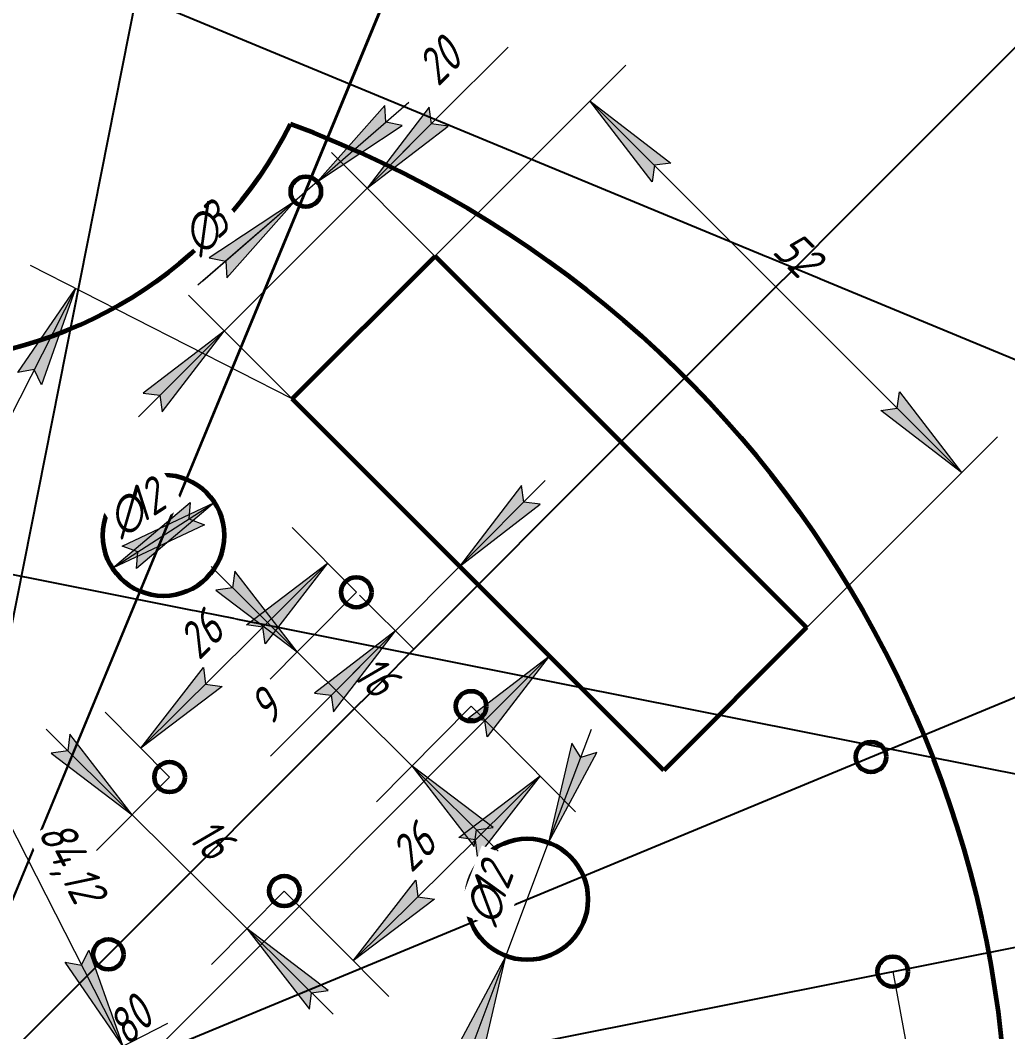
# Model space of a CAD drawing. Header units: millimetres. Extents: x -123 to 412, y -668 to 116.
# Drawn here: x 14.3 to 112, y 15.5 to 115.6 of the extents above; entities that cross this region are included whole.
import ezdxf

# ---------------------------------------------------------------- set-up
doc = ezdxf.new("R2010")
doc.units = ezdxf.units.MM
doc.linetypes.add('K5LT_BASIC', pattern=[0])
doc.linetypes.add('K5LT_THIN', pattern=[0])
doc.styles.add('KDIMTEXTSTYLE', font='GOST_AU.SHX', dxfattribs={"width": 0.96, "oblique": 15, "height": 5})
doc.styles.add('KTEXTSTYLE', font='GOST_AU.SHX', dxfattribs={"width": 0.96, "height": 5})
doc.dimstyles.new('KDIMSTYLE (1.00)', dxfattribs={"dimtxt": 5, "dimasz": 1, "dimexe": 2, "dimexo": 0, "dimgap": 1, "dimtad": 1, "dimtxsty": 'KDIMTEXTSTYLE', "dimsah": 1, "dimcen": 0, "dimdle": 1, "dimadec": 0, "dimazin": 0, "dimtfac": 0.667, "dimtmove": 0, "dimatfit": 3, "dimfxl": 1, "dimtvp": 1, "dimtolj": 1, "dimtzin": 0, "dimarcsym": 0})

# ---------------------------------------------------------------- blocks, each defined once
blk = doc.blocks.new('D1')
for points in [[(48.57, 98.96), (56.58, 105.1), (54.94, 105.33), (54.71, 106.97)], [(28.29, 76.82), (34.43, 84.82), (26.43, 78.68), (28.07, 78.46)]]:
    blk.add_hatch(color=7).paths.add_polyline_path(points)
at = {"color": 7, "linetype": 'K5LT_THIN', "lineweight": 18, "true_color": 0xffffff}
for p, q in [((48.57, 98.96), (57.06, 107.45)), ((54.71, 106.97), (48.57, 98.96)), ((54.94, 105.33), (54.71, 106.97)), ((48.57, 98.96), (55.65, 106.03)), ((48.57, 98.96), (56.58, 105.1)), ((56.58, 105.1), (54.94, 105.33)), ((55.29, 92.24), (45.04, 102.5)), ((48.57, 98.96), (34.43, 84.82)), ((41.15, 78.1), (30.9, 88.36)), ((34.43, 84.82), (25.95, 76.34)), ((34.43, 84.82), (26.43, 78.68)), ((28.29, 76.82), (34.43, 84.82)), ((26.43, 78.68), (28.07, 78.46)), ((28.07, 78.46), (28.29, 76.82))]:
    blk.add_line(p, q, dxfattribs=at)
blk.add_wipeout([(56.35, 108.16), (52.82, 111.69), (56.7, 115.57), (60.23, 112.04)])
blk.add_line((55.65, 106.03), (62.52, 112.91), dxfattribs=at)
at = {"color": 7, "insert": (53.12, 111.39), "char_height": 3.5, "attachment_point": 1, "rotation": 45.0009, "style": 'KTEXTSTYLE'}
blk.add_mtext('\\H3.5;\\W0.965;\\Q15;\\Q15;20', dxfattribs=at)
blk = doc.blocks.new('KDIMARROW_02')
blk.add_hatch(color=0).paths.add_polyline_path([(9, 0), (10, 1.32), (0, 0), (10, -1.32)])
at = {"color": 0, "linetype": 'K5LT_THIN', "lineweight": 18}
for p, q in [((10, 1.32), (0, 0)), ((9, 0), (10, 1.32)), ((0, 0), (-1, 0)), ((0, 0), (10, -1.32)), ((0, 0), (12, 0)), ((10, -1.32), (9, 0))]:
    blk.add_line(p, q, dxfattribs=at)
blk = doc.blocks.new('D2')
for points in [[(78.64, 101.44), (70.63, 107.58), (76.78, 99.58), (77, 101.22)], [(107.4, 70.82), (101.26, 78.82), (101.04, 77.18), (99.4, 76.96)]]:
    blk.add_hatch(color=7).paths.add_polyline_path(points)
at = {"color": 7, "linetype": 'K5LT_THIN', "lineweight": 18, "true_color": 0xffffff}
for p, q in [((55.29, 92.24), (74.17, 111.12)), ((70.63, 107.58), (78.64, 101.44)), ((76.78, 99.58), (70.63, 107.58)), ((77, 101.22), (76.78, 99.58)), ((78.64, 101.44), (77, 101.22)), ((101.04, 77.18), (101.26, 78.82)), ((101.26, 78.82), (107.4, 70.82)), ((99.4, 76.96), (101.04, 77.18)), ((107.4, 70.82), (99.4, 76.96)), ((92.06, 55.47), (110.94, 74.35))]:
    blk.add_line(p, q, dxfattribs=at)
blk.add_wipeout([(87.8, 91.83), (91.34, 95.36), (95.03, 91.67), (91.5, 88.14)])
blk.add_line((70.63, 107.58), (107.4, 70.82), dxfattribs=at)
at = {"color": 7, "insert": (91.04, 95.07), "char_height": 3.5, "attachment_point": 1, "rotation": 315.0009, "style": 'KTEXTSTYLE'}
blk.add_mtext('\\H3.5;\\W0.965;\\Q15;\\Q15;52', dxfattribs=at)
blk = doc.blocks.new('KDIMARROW_01')
blk.add_hatch(color=0).paths.add_polyline_path([(-10, -1.32), (0, 0), (-10, 1.32), (-9, 0)])
at = {"color": 0, "linetype": 'K5LT_THIN', "lineweight": 18}
for p, q in [((-9, 0), (-10, 1.32)), ((-10, 1.32), (0, 0)), ((0, 0), (-10, -1.32)), ((-10, -1.32), (-9, 0)), ((0, 0), (-1, 0))]:
    blk.add_line(p, q, dxfattribs=at)
blk = doc.blocks.new('D4')
for points in [[(60.46, 44.66), (66.6, 52.66), (58.59, 46.52), (60.23, 46.29)], [(10.03, -3.91), (18.03, 2.23), (16.39, 2.45), (16.17, 4.09)]]:
    blk.add_hatch(color=7).paths.add_polyline_path(points)
at = {"color": 7, "linetype": 'K5LT_THIN', "lineweight": 18, "true_color": 0xffffff}
for p, q in [((59.54, 59.72), (70.13, 49.12)), ((58.59, 46.52), (66.6, 52.66)), ((66.6, 52.66), (60.46, 44.66)), ((60.23, 46.29), (58.59, 46.52)), ((60.46, 44.66), (60.23, 46.29)), ((10.03, -3.91), (16.17, 4.09)), ((16.17, 4.09), (16.39, 2.45)), ((2.97, 3.15), (13.56, -7.45)), ((18.03, 2.23), (10.03, -3.91)), ((16.39, 2.45), (18.03, 2.23))]:
    blk.add_line(p, q, dxfattribs=at)
blk.add_wipeout([(25.68, 13.16), (22.15, 16.69), (26.03, 20.57), (29.57, 17.04)])
blk.add_line((66.6, 52.66), (10.03, -3.91), dxfattribs=at)
at = {"color": 7, "insert": (22.45, 16.39), "char_height": 3.5, "attachment_point": 1, "rotation": 45.0009, "style": 'KTEXTSTYLE'}
blk.add_mtext('\\H3.5;\\W0.965;\\Q15;\\Q15;80', dxfattribs=at)
blk = doc.blocks.new('D5')
for points in [[(16.35, 79.51), (19.72, 89.02), (14.01, 80.71), (15.63, 81)], [(-18.47, 14.07), (-12.75, 22.38), (-14.38, 22.09), (-15.1, 23.57)]]:
    blk.add_hatch(color=7).paths.add_polyline_path(points)
at = {"color": 7, "linetype": 'K5LT_THIN', "lineweight": 18, "true_color": 0xffffff}
for p, q in [((41.15, 78.1), (15.26, 91.29)), ((14.01, 80.71), (19.72, 89.02)), ((19.72, 89.02), (16.35, 79.51)), ((15.63, 81), (14.01, 80.71)), ((16.35, 79.51), (15.63, 81)), ((-18.47, 14.07), (-15.1, 23.57)), ((-15.1, 23.57), (-14.38, 22.09)), ((-12.75, 22.38), (-18.47, 14.07)), ((-14.38, 22.09), (-12.75, 22.38)), ((2.97, 3.15), (-22.92, 16.34))]:
    blk.add_line(p, q, dxfattribs=at)
blk.add_wipeout([(-13.66, 25.71), (-18.11, 27.98), (-13.68, 36.67), (-9.23, 34.41)])
blk.add_line((19.72, 89.02), (-18.47, 14.07), dxfattribs=at)
at = {"color": 7, "insert": (-17.73, 27.79), "char_height": 3.5, "attachment_point": 1, "rotation": 63.0051, "style": 'KTEXTSTYLE'}
blk.add_mtext('\\H3.5;\\W0.965;\\Q15;\\Q15;84,12', dxfattribs=at)
blk = doc.blocks.new('D6')
for points in [[(25.34, 36.97), (19.16, 44.94), (18.95, 43.3), (17.31, 43.07)], [(44.72, 19.59), (36.69, 25.7), (42.87, 17.72), (43.08, 19.36)]]:
    blk.add_hatch(color=7).paths.add_polyline_path(points)
at = {"color": 7, "linetype": 'K5LT_THIN', "lineweight": 18, "true_color": 0xffffff}
for p, q in [((25.34, 36.97), (16.82, 45.42)), ((19.16, 44.94), (18.95, 43.3)), ((25.34, 36.97), (19.16, 44.94)), ((18.95, 43.3), (17.31, 43.07)), ((17.31, 43.07), (25.34, 36.97)), ((29.02, 40.69), (21.81, 33.42)), ((40.38, 29.42), (33.17, 22.15)), ((36.69, 25.7), (42.87, 17.72)), ((44.72, 19.59), (36.69, 25.7)), ((36.69, 25.7), (45.21, 17.25)), ((42.87, 17.72), (43.08, 19.36)), ((43.08, 19.36), (44.72, 19.59))]:
    blk.add_line(p, q, dxfattribs=at)
blk.add_wipeout([(29.95, 33.8), (33.47, 37.34), (36.86, 33.98), (33.34, 30.43)])
blk.add_line((25.34, 36.97), (36.69, 25.7), dxfattribs=at)
at = {"color": 7, "insert": (33.17, 37.04), "char_height": 3.5, "attachment_point": 1, "rotation": 315.2321, "style": 'KTEXTSTYLE'}
blk.add_mtext('\\H3.5;\\W0.965;\\Q15;\\Q15;16', dxfattribs=at)
blk = doc.blocks.new('D7')
at = {"color": 7, "linetype": 'K5LT_THIN', "lineweight": 18, "true_color": 0xffffff}
for p, q in [((47.51, 58.97), (41.15, 65.39)), ((44.67, 61.84), (38.49, 53.87)), ((38.49, 53.87), (38.27, 55.51)), ((34.22, 49.65), (26.19, 43.55)), ((32.59, 49.88), (34.22, 49.65)), ((29.02, 40.69), (22.67, 47.1))]:
    blk.add_line(p, q, dxfattribs=at)
blk.add_wipeout([(32.7, 51.39), (29.18, 54.94), (33.08, 58.81), (36.6, 55.26)])
for points in [[(38.49, 53.87), (44.67, 61.84), (36.64, 55.74), (38.27, 55.51)], [(26.19, 43.55), (34.22, 49.65), (32.59, 49.88), (32.37, 51.52)]]:
    blk.add_hatch(color=7).paths.add_polyline_path(points)
for p, q in [((44.67, 61.84), (26.19, 43.55)), ((36.64, 55.74), (44.67, 61.84)), ((38.27, 55.51), (36.64, 55.74)), ((26.19, 43.55), (32.37, 51.52)), ((32.37, 51.52), (32.59, 49.88))]:
    blk.add_line(p, q, dxfattribs=at)
at = {"color": 7, "insert": (29.48, 54.65), "char_height": 3.5, "attachment_point": 1, "rotation": 44.7011, "style": 'KTEXTSTYLE'}
blk.add_mtext('\\H3.5;\\W0.965;\\Q15;\\Q15;26', dxfattribs=at)
blk = doc.blocks.new('D8')
for points in [[(41.65, 53.07), (35.48, 61.05), (35.26, 59.41), (33.62, 59.18)], [(61.04, 35.7), (53.01, 41.8), (59.18, 33.83), (59.4, 35.47)]]:
    blk.add_hatch(color=7).paths.add_polyline_path(points)
at = {"color": 7, "linetype": 'K5LT_THIN', "lineweight": 18, "true_color": 0xffffff}
for p, q in [((41.65, 53.07), (33.13, 61.52)), ((35.48, 61.05), (35.26, 59.41)), ((41.65, 53.07), (35.48, 61.05)), ((35.26, 59.41), (33.62, 59.18)), ((33.62, 59.18), (41.65, 53.07)), ((53.01, 41.8), (59.18, 33.83)), ((61.04, 35.7), (53.01, 41.8)), ((53.01, 41.8), (61.53, 33.35)), ((59.18, 33.83), (59.4, 35.47)), ((59.4, 35.47), (61.04, 35.7))]:
    blk.add_line(p, q, dxfattribs=at)
blk.add_wipeout([(46.27, 49.9), (49.78, 53.45), (53.18, 50.08), (49.66, 46.54)])
for p, q in [((47.51, 58.97), (38.13, 49.52)), ((41.65, 53.07), (53.01, 41.8)), ((58.86, 47.71), (49.49, 38.25))]:
    blk.add_line(p, q, dxfattribs=at)
at = {"color": 7, "insert": (49.49, 53.15), "char_height": 3.5, "attachment_point": 1, "rotation": 315.2321, "style": 'KTEXTSTYLE'}
blk.add_mtext('\\H3.5;\\W0.965;\\Q15;\\Q15;16', dxfattribs=at)
blk = doc.blocks.new('D9')
at = {"color": 7, "linetype": 'K5LT_THIN', "lineweight": 18, "true_color": 0xffffff}
for p, q in [((58.86, 47.71), (69.2, 37.26)), ((65.69, 40.81), (59.51, 32.84)), ((59.51, 32.84), (59.29, 34.48)), ((40.38, 29.42), (50.72, 18.97)), ((55.24, 28.62), (47.21, 22.52)), ((53.6, 28.85), (55.24, 28.62))]:
    blk.add_line(p, q, dxfattribs=at)
blk.add_wipeout([(53.71, 30.37), (50.2, 33.92), (54.1, 37.78), (57.61, 34.23)])
for points in [[(59.51, 32.84), (65.69, 40.81), (57.65, 34.71), (59.29, 34.48)], [(47.21, 22.52), (55.24, 28.62), (53.6, 28.85), (53.39, 30.49)]]:
    blk.add_hatch(color=7).paths.add_polyline_path(points)
for p, q in [((65.69, 40.81), (47.21, 22.52)), ((57.65, 34.71), (65.69, 40.81)), ((59.29, 34.48), (57.65, 34.71)), ((47.21, 22.52), (53.39, 30.49)), ((53.39, 30.49), (53.6, 28.85))]:
    blk.add_line(p, q, dxfattribs=at)
at = {"color": 7, "insert": (50.49, 33.62), "char_height": 3.5, "attachment_point": 1, "rotation": 44.7011, "style": 'KTEXTSTYLE'}
blk.add_mtext('\\H3.5;\\W0.965;\\Q15;\\Q15;26', dxfattribs=at)
blk = doc.blocks.new('D11')
for points in [[(66.54, 34.22), (71.3, 43.11), (69.72, 42.64), (68.84, 44.04)], [(60.01, 13.17), (62.31, 22.99), (57.55, 14.1), (59.13, 14.57)]]:
    blk.add_hatch(color=7).paths.add_polyline_path(points)
at = {"color": 7, "linetype": 'K5LT_THIN', "lineweight": 18, "true_color": 0xffffff}
for p, q in [((66.54, 34.22), (70.78, 45.44)), ((68.84, 44.04), (66.54, 34.22)), ((69.72, 42.64), (68.84, 44.04)), ((66.54, 34.22), (71.3, 43.11)), ((71.3, 43.11), (69.72, 42.64)), ((62.31, 22.99), (57.55, 14.1)), ((62.31, 22.99), (58.07, 11.76)), ((60.01, 13.17), (62.31, 22.99)), ((57.55, 14.1), (59.13, 14.57)), ((59.13, 14.57), (60.01, 13.17))]:
    blk.add_line(p, q, dxfattribs=at)
blk.add_wipeout([(62.18, 25.5), (57.43, 27.29), (59.93, 33.93), (64.69, 32.13)])
blk.add_line((62.31, 22.99), (66.54, 34.22), dxfattribs=at)
at = {"color": 7, "char_height": 3.5, "attachment_point": 1, "rotation": 69.3347, "style": 'KTEXTSTYLE'}
for s, insert in [('\\H3.5;\\W0.965;\\Q15;\\Q15;12', (58.74, 29.37)), ('\\H3.5;\\W0.965;\\Q15;\\Q15;∅', (57.89, 27.12))]:
    blk.add_mtext(s, dxfattribs=dict(at, insert=insert))
blk = doc.blocks.new('D18')
at = {"color": 7, "linetype": 'K5LT_THIN', "lineweight": 18, "true_color": 0xffffff}
blk.add_line((25.77, 61.33), (25.9, 62.98), dxfattribs=at)
blk.add_wipeout([(24.59, 63.74), (21.84, 68.01), (27.8, 71.85), (30.55, 67.58)])
for points in [[(23.38, 61.35), (32.5, 65.66), (30.95, 66.23), (31.08, 67.87)], [(25.77, 61.33), (33.47, 67.85), (24.35, 63.54), (25.9, 62.98)]]:
    blk.add_hatch(color=7).paths.add_polyline_path(points)
for p, q in [((23.38, 61.35), (31.08, 67.87)), ((23.38, 61.35), (33.47, 67.85)), ((24.35, 63.54), (33.47, 67.85)), ((33.47, 67.85), (25.77, 61.33)), ((31.08, 67.87), (30.95, 66.23)), ((30.95, 66.23), (32.5, 65.66)), ((32.5, 65.66), (23.38, 61.35)), ((25.9, 62.98), (24.35, 63.54))]:
    blk.add_line(p, q, dxfattribs=at)
at = {"color": 7, "char_height": 3.5, "attachment_point": 1, "rotation": 32.7662, "style": 'KTEXTSTYLE'}
for s, insert in [('\\H3.5;\\W0.965;\\Q15;\\Q15;12', (24.32, 68.61)), ('\\H3.5;\\W0.965;\\Q15;\\Q15;∅', (22.29, 67.31))]:
    blk.add_mtext(s, dxfattribs=dict(at, insert=insert))
blk = doc.blocks.new('D20')
blk.add_hatch(color=7).paths.add_polyline_path([(43.65, 99.6), (52.06, 105.15), (50.44, 105.49), (50.34, 107.14)])
at = {"color": 7, "linetype": 'K5LT_THIN', "lineweight": 18, "true_color": 0xffffff}
for p, q in [((43.65, 99.6), (52.71, 107.46)), ((50.34, 107.14), (43.65, 99.6)), ((50.44, 105.49), (50.34, 107.14)), ((43.65, 99.6), (52.06, 105.15)), ((52.06, 105.15), (50.44, 105.49)), ((43.65, 99.6), (41.38, 97.63))]:
    blk.add_line(p, q, dxfattribs=at)
blk.add_wipeout([(32.7, 91.42), (29.37, 95.26), (33.45, 98.8), (36.78, 94.96)])
blk.add_hatch(color=7).paths.add_polyline_path([(34.69, 90.08), (41.38, 97.63), (32.96, 92.07), (34.58, 91.73)])
for p, q in [((41.38, 97.63), (31.84, 89.35)), ((41.38, 97.63), (32.32, 89.76)), ((41.38, 97.63), (32.96, 92.07)), ((34.69, 90.08), (41.38, 97.63)), ((32.96, 92.07), (34.58, 91.73)), ((34.58, 91.73), (34.69, 90.08))]:
    blk.add_line(p, q, dxfattribs=at)
at = {"color": 7, "char_height": 3.5, "attachment_point": 1, "rotation": 40.9483, "style": 'KTEXTSTYLE'}
for s, insert in [('\\H3.5;\\W0.965;\\Q15;\\Q15;∅', (29.69, 94.89)), ('\\H3.5;\\W0.965;\\Q15;\\Q15;3', (31.51, 96.47))]:
    blk.add_mtext(s, dxfattribs=dict(at, insert=insert))
blk = doc.blocks.new('D49')
for points in [[(57.72, 61.53), (65.71, 67.68), (64.07, 67.9), (63.84, 69.54)], [(45.24, 47.14), (51.37, 55.15), (43.38, 49), (45.02, 48.78)]]:
    blk.add_hatch(color=7).paths.add_polyline_path(points)
at = {"color": 7, "linetype": 'K5LT_THIN', "lineweight": 18, "true_color": 0xffffff}
for p, q in [((57.72, 61.53), (66.19, 70.03)), ((63.84, 69.54), (57.72, 61.53)), ((64.07, 67.9), (63.84, 69.54)), ((57.72, 61.53), (65.71, 67.68)), ((65.71, 67.68), (64.07, 67.9)), ((59.54, 59.72), (54.18, 65.06)), ((51.37, 55.15), (57.72, 61.53)), ((53.19, 53.34), (47.83, 58.68)), ((51.37, 55.15), (42.9, 46.65)), ((51.37, 55.15), (43.38, 49)), ((51.37, 55.15), (44.31, 48.07)), ((45.24, 47.14), (51.37, 55.15)), ((43.38, 49), (45.02, 48.78)), ((45.02, 48.78), (45.24, 47.14))]:
    blk.add_line(p, q, dxfattribs=at)
blk.add_wipeout([(39.72, 44.88), (36.18, 48.4), (38.55, 50.78), (42.09, 47.26)])
blk.add_line((44.31, 48.07), (39.02, 42.76), dxfattribs=at)
at = {"color": 7, "insert": (36.48, 48.11), "char_height": 3.5, "attachment_point": 1, "rotation": 45.1072, "style": 'KTEXTSTYLE'}
blk.add_mtext('\\H3.5;\\W0.965;\\Q15;\\Q15;9', dxfattribs=at)
blk = doc.blocks.new('D53')
for points in [[(-8.07, 80.71), (-13.78, 89.02), (-10.41, 79.51), (-9.69, 81)], [(24.4, 14.07), (21.04, 23.57), (20.32, 22.09), (18.69, 22.38)]]:
    blk.add_hatch(color=7).paths.add_polyline_path(points)
at = {"color": 7, "linetype": 'K5LT_THIN', "lineweight": 18, "true_color": 0xffffff}
for p, q in [((-35.21, 78.1), (-9.32, 91.29)), ((-13.78, 89.02), (-8.07, 80.71)), ((-10.41, 79.51), (-13.78, 89.02)), ((-9.69, 81), (-10.41, 79.51)), ((-8.07, 80.71), (-9.69, 81)), ((20.32, 22.09), (21.04, 23.57)), ((21.04, 23.57), (24.4, 14.07)), ((24.4, 14.07), (18.69, 22.38)), ((18.69, 22.38), (20.32, 22.09)), ((2.97, 3.15), (28.86, 16.34))]:
    blk.add_line(p, q, dxfattribs=at)
blk.add_wipeout([(14.98, 34.77), (19.43, 37.03), (23.86, 28.34), (19.41, 26.07)])
blk.add_line((-13.78, 89.02), (24.4, 14.07), dxfattribs=at)
at = {"color": 7, "insert": (19.06, 36.84), "char_height": 3.5, "attachment_point": 1, "rotation": 296.9949, "style": 'KTEXTSTYLE'}
blk.add_mtext('\\H3.5;\\W0.965;\\Q15;\\Q15;84,12', dxfattribs=at)
blk = doc.blocks.new('D95')
blk.add_hatch(color=7).paths.add_polyline_path([(92.9, 8.17), (102.49, 11.3), (92.42, 10.76), (93.65, 9.65)])
at = {"color": 7, "linetype": 'K5LT_THIN', "lineweight": 18, "true_color": 0xffffff}
for p, q in [((100.59, 21.45), (103.41, 6.39)), ((92.42, 10.76), (102.49, 11.3)), ((102.49, 11.3), (92.9, 8.17)), ((93.65, 9.65), (92.42, 10.76)), ((92.9, 8.17), (93.65, 9.65)), ((2.97, 3.15), (5.79, -11.91)), ((13.72, -5.34), (14.94, -6.45)), ((14.94, -6.45), (4.87, -6.99))]:
    blk.add_line(p, q, dxfattribs=at)
blk.add_wipeout([(14.51, -4.17), (13.59, 0.74), (23.62, 2.62), (24.54, -2.29)])
blk.add_hatch(color=7).paths.add_polyline_path([(14.94, -6.45), (13.72, -5.34), (14.46, -3.86), (4.87, -6.99)])
for p, q in [((102.49, 11.3), (4.87, -6.99)), ((4.87, -6.99), (14.46, -3.86)), ((14.46, -3.86), (13.72, -5.34))]:
    blk.add_line(p, q, dxfattribs=at)
at = {"color": 7, "insert": (13.67, 0.33), "char_height": 3.5, "attachment_point": 1, "rotation": 10.6164, "style": 'KTEXTSTYLE'}
blk.add_mtext('\\H3.5;\\W0.965;\\Q15;\\Q15;99,32', dxfattribs=at)

msp = doc.modelspace()

# ---------------------------------------------------------------- linework, layer by layer
at = {"color": 143, "linetype": 'K5LT_BASIC', "lineweight": 60, "true_color": 0x33acca}
for p, q in [((41.152, 78.101), (55.294, 92.244)), ((55.294, 92.244), (92.064, 55.475)), ((77.922, 41.332), (41.152, 78.101)), ((92.064, 55.475), (77.922, 41.332))]:
    msp.add_line(p, q, dxfattribs=at)
at = {"color": 232, "true_color": 0xc52b79}
msp.add_xline((2.97, 3.147), (0.3820622, 0.9241366), dxfattribs=at)
at = {"color": 143, "linetype": 'K5LT_BASIC', "lineweight": 60, "true_color": 0x33acca}
for centre in [(47.505, 58.975), (58.865, 47.707), (98.434, 42.69), (29.025, 40.686), (40.384, 29.418), (100.59, 21.446)]:
    msp.add_circle(centre, 1.5, dxfattribs=at)
msp.add_arc((2.97, 3.147), 109, 110.41352, 69.58648, dxfattribs=at)

# ---------------------------------------------------------------- next in the draw order: dimensions: what is measured, and where the dimension line sits
at = {"color": 7, "true_color": 0xffffff}
dim = msp.add_linear_dim(base=(48.574, 98.963), p1=(41.152, 78.101), p2=(55.294, 92.244), angle=45.00091, dimstyle='KDIMSTYLE (1.00)', override={"dimexo": 0, "dimpost": '\\H3.5;\\W0.965;\\Q15;<>', "dimblk1": 'KDIMARROW_02', "dimblk2": 'KDIMARROW_02', "dimse1": 0, "dimse2": 0, "dimclrt": 7, "dimtol": 1, "dimtp": 0, "dimtm": 0, "dimtdec": 5, "dimtolj": 1}, dxfattribs=at)
dim.commit()
dim.dimension.update_dxf_attribs({"geometry": 'D1', "text_midpoint": (59.082, 109.47), "dimtype": 161})

# ---------------------------------------------------------------- next in the draw order: linework, layer by layer
at = {"color": 143, "linetype": 'K5LT_BASIC', "lineweight": 60, "true_color": 0x33acca}
msp.add_circle((42.512, 98.612), 1.5, dxfattribs=at)

# ---------------------------------------------------------------- next in the draw order: dimensions: what is measured, and where the dimension line sits
at = {"color": 7, "true_color": 0xffffff}
dim = msp.add_linear_dim(base=(70.635, 107.585), p1=(92.064, 55.475), p2=(55.294, 92.244), angle=135.00091, dimstyle='KDIMSTYLE (1.00)', override={"dimexo": 0, "dimpost": '\\H3.5;\\W0.965;\\Q15;<>', "dimblk1": 'KDIMARROW_01', "dimblk2": 'KDIMARROW_01', "dimse1": 0, "dimse2": 0, "dimclrt": 7, "dimtol": 1, "dimtp": 0, "dimtm": 0, "dimtdec": 5, "dimtolj": 1}, dxfattribs=at)
dim.commit()
dim.dimension.update_dxf_attribs({"geometry": 'D2', "text_midpoint": (89.02, 89.2), "dimtype": 161})

# ---------------------------------------------------------------- next in the draw order: dimensions: what is measured, and where the dimension line sits
dim = msp.add_linear_dim(base=(66.595, 52.659), p1=(2.97, 3.147), p2=(59.537, 59.717), angle=45.00091, dimstyle='KDIMSTYLE (1.00)', override={"dimexo": 0, "dimpost": '\\H3.5;\\W0.965;\\Q15;<>', "dimblk1": 'KDIMARROW_01', "dimblk2": 'KDIMARROW_01', "dimse1": 0, "dimse2": 0, "dimclrt": 7, "dimtol": 1, "dimtp": 0, "dimtm": 0, "dimtdec": 5, "dimtolj": 1}, dxfattribs=at)
dim.commit()
dim.dimension.update_dxf_attribs({"geometry": 'D4', "text_midpoint": (28.412, 14.474), "dimtype": 161})

# ---------------------------------------------------------------- next in the draw order: dimensions: what is measured, and where the dimension line sits
dim = msp.add_linear_dim(base=(19.717, 89.02), p1=(2.97, 3.147), p2=(41.152, 78.101), angle=63.00507, dimstyle='KDIMSTYLE (1.00)', override={"dimexo": 0, "dimpost": '\\H3.5;\\W0.965;\\Q15;<>', "dimblk1": 'KDIMARROW_01', "dimblk2": 'KDIMARROW_01', "dimse1": 0, "dimse2": 0, "dimclrt": 7, "dimtol": 1, "dimtp": 0, "dimtm": 0, "dimtdec": 5, "dimtolj": 1}, dxfattribs=at)
dim.commit()
dim.dimension.update_dxf_attribs({"geometry": 'D5', "text_midpoint": (-10.458, 29.785), "dimtype": 161})

# ---------------------------------------------------------------- next in the draw order: linework, layer by layer
at = {"color": 143, "linetype": 'K5LT_BASIC', "lineweight": 60, "true_color": 0x33acca}
msp.add_arc((2.97, 124.298), 42.5, 206.54905, 333.45095, dxfattribs=at)

# ---------------------------------------------------------------- next in the draw order: dimensions: what is measured, and where the dimension line sits
at = {"color": 7, "true_color": 0xffffff}
dim = msp.add_linear_dim(base=(25.335, 36.966), p1=(40.384, 29.418), p2=(29.025, 40.686), angle=135.23208, dimstyle='KDIMSTYLE (1.00)', override={"dimexo": 0, "dimpost": '\\H3.5;\\W0.965;\\Q15;<>', "dimblk1": 'KDIMARROW_02', "dimblk2": 'KDIMARROW_02', "dimse1": 0, "dimse2": 0, "dimclrt": 7, "dimtol": 1, "dimtp": 0, "dimtm": 0, "dimtdec": 5, "dimtolj": 1}, dxfattribs=at)
dim.commit()
dim.dimension.update_dxf_attribs({"geometry": 'D6', "text_midpoint": (31.015, 31.333), "dimtype": 161})

# ---------------------------------------------------------------- next in the draw order: linework, layer by layer
at = {"color": 143, "linetype": 'K5LT_BASIC', "lineweight": 60, "true_color": 0x33acca}
msp.add_circle((22.97, 23.147), 1.5, dxfattribs=at)

# ---------------------------------------------------------------- next in the draw order: dimensions: what is measured, and where the dimension line sits
at = {"color": 7, "true_color": 0xffffff}
dim = msp.add_linear_dim(base=(44.671, 61.839), p1=(29.025, 40.686), p2=(47.505, 58.975), angle=44.70109, dimstyle='KDIMSTYLE (1.00)', override={"dimexo": 0, "dimpost": '\\H3.5;\\W0.965;\\Q15;<>', "dimblk1": 'KDIMARROW_01', "dimblk2": 'KDIMARROW_01', "dimse1": 0, "dimse2": 0, "dimclrt": 7, "dimtol": 1, "dimtp": 0, "dimtm": 0, "dimtdec": 5, "dimtolj": 1}, dxfattribs=at)
dim.commit()
dim.dimension.update_dxf_attribs({"geometry": 'D7', "text_midpoint": (35.431, 52.694), "dimtype": 161})

# ---------------------------------------------------------------- next in the draw order: dimensions: what is measured, and where the dimension line sits
dim = msp.add_linear_dim(base=(41.65, 53.072), p1=(58.865, 47.707), p2=(47.505, 58.975), angle=135.23208, dimstyle='KDIMSTYLE (1.00)', override={"dimexo": 0, "dimpost": '\\H3.5;\\W0.965;\\Q15;<>', "dimblk1": 'KDIMARROW_02', "dimblk2": 'KDIMARROW_02', "dimse1": 0, "dimse2": 0, "dimclrt": 7, "dimtol": 1, "dimtp": 0, "dimtm": 0, "dimtdec": 5, "dimtolj": 1}, dxfattribs=at)
dim.commit()
dim.dimension.update_dxf_attribs({"geometry": 'D8', "text_midpoint": (47.33, 47.438), "dimtype": 161})

# ---------------------------------------------------------------- next in the draw order: linework, layer by layer
at = {"color": 143, "linetype": 'K5LT_BASIC', "lineweight": 60, "true_color": 0x33acca}
msp.add_circle((28.425, 64.602), 6, dxfattribs=at)

# ---------------------------------------------------------------- next in the draw order: dimensions: what is measured, and where the dimension line sits
at = {"color": 7, "true_color": 0xffffff}
dim = msp.add_linear_dim(base=(65.688, 40.812), p1=(40.384, 29.418), p2=(58.865, 47.707), angle=44.70109, dimstyle='KDIMSTYLE (1.00)', override={"dimexo": 0, "dimpost": '\\H3.5;\\W0.965;\\Q15;<>', "dimblk1": 'KDIMARROW_01', "dimblk2": 'KDIMARROW_01', "dimse1": 0, "dimse2": 0, "dimclrt": 7, "dimtol": 1, "dimtp": 0, "dimtm": 0, "dimtdec": 5, "dimtolj": 1}, dxfattribs=at)
dim.commit()
dim.dimension.update_dxf_attribs({"geometry": 'D9', "text_midpoint": (56.448, 31.668), "dimtype": 161})

# ---------------------------------------------------------------- next in the draw order: linework, layer by layer
at = {"color": 232, "true_color": 0xc52b79}
for p, direction in [((2.97, 3.147), (0.7071068, 0.7071068)), ((2.97, 3.147), (0.3826834, 0.9238795)), ((-0.678, 1.637), (0.9238795, 0.3826834))]:
    msp.add_xline(p, direction, dxfattribs=at)
at = {"color": 143, "linetype": 'K5LT_BASIC', "lineweight": 60, "true_color": 0x33acca}
msp.add_circle((64.424, 28.603), 6, dxfattribs=at)

# ---------------------------------------------------------------- next in the draw order: dimensions: what is measured, and where the dimension line sits
at = {"color": 7, "true_color": 0xffffff}
for p1, p2, override, picture, middle in [((43.645, 99.595), (41.379, 97.629), {"dimpost": '\\H3.5;\\W0.965;\\Q15;<>', "dimblk1": 'KDIMARROW_02', "dimblk2": 'KDIMARROW_02', "dimclrt": 7, "dimtol": 1, "dimtp": 0, "dimtm": 0, "dimtdec": 5, "dimatfit": 2, "dimtolj": 1}, 'D20', (35.478, 92.509)), ((23.379, 61.354), (33.47, 67.849), {"dimpost": '\\H3.5;\\W0.965;\\Q15;<>', "dimblk1": 'KDIMARROW_01', "dimblk2": 'KDIMARROW_01', "dimclrt": 7, "dimtol": 1, "dimtp": 0, "dimtm": 0, "dimtdec": 5, "dimatfit": 2, "dimtolj": 1}, 'D18', (28.425, 64.602)), ((62.306, 22.989), (66.541, 34.217), {"dimpost": '\\H3.5;\\W0.965;\\Q15;<>', "dimblk1": 'KDIMARROW_02', "dimblk2": 'KDIMARROW_02', "dimclrt": 7, "dimtol": 1, "dimtp": 0, "dimtm": 0, "dimtdec": 5, "dimatfit": 2, "dimtolj": 1}, 'D11', (64.424, 28.603))]:
    dim = msp.add_diameter_dim_2p(p1=p1, p2=p2, dimstyle='KDIMSTYLE (1.00)', override=override, dxfattribs=at)
    dim.commit()
    dim.dimension.update_dxf_attribs({"geometry": picture, "text_midpoint": middle, "dimtype": 163})

# ---------------------------------------------------------------- next in the draw order: linework, layer by layer
at = {"color": 232, "true_color": 0xc52b79}
msp.add_xline((45.498, 109.842), (0.9238795, -0.3826834), dxfattribs=at)

# ---------------------------------------------------------------- next in the draw order: dimensions: what is measured, and where the dimension line sits
at = {"color": 7, "true_color": 0xffffff}
dim = msp.add_linear_dim(base=(-13.778, 89.02), p1=(2.97, 3.147), p2=(-35.213, 78.101), angle=116.99493, dimstyle='KDIMSTYLE (1.00)', override={"dimexo": 0, "dimpost": '\\H3.5;\\W0.965;\\Q15;<>', "dimblk1": 'KDIMARROW_01', "dimblk2": 'KDIMARROW_01', "dimse1": 0, "dimse2": 0, "dimclrt": 7, "dimtol": 1, "dimtp": 0, "dimtm": 0, "dimtdec": 5, "dimtolj": 1}, dxfattribs=at)
dim.commit()
dim.dimension.update_dxf_attribs({"geometry": 'D53', "text_midpoint": (16.397, 29.785), "dimtype": 161})

# ---------------------------------------------------------------- next in the draw order: linework, layer by layer
at = {"color": 232, "true_color": 0xc52b79}
msp.add_xline((2.97, 3.147), (0.1947606, 0.9808508), dxfattribs=at)

# ---------------------------------------------------------------- next in the draw order: dimensions: what is measured, and where the dimension line sits
at = {"color": 7, "true_color": 0xffffff}
dim = msp.add_linear_dim(base=(51.368, 55.152), p1=(59.537, 59.717), p2=(53.185, 53.341), angle=225.10721, dimstyle='KDIMSTYLE (1.00)', override={"dimexo": 0, "dimpost": '\\H3.5;\\W0.965;\\Q15;<>', "dimblk1": 'KDIMARROW_02', "dimblk2": 'KDIMARROW_02', "dimse1": 0, "dimse2": 0, "dimclrt": 7, "dimtol": 1, "dimtp": 0, "dimtm": 0, "dimtdec": 5, "dimtolj": 1}, dxfattribs=at)
dim.commit()
dim.dimension.update_dxf_attribs({"geometry": 'D49', "text_midpoint": (41.664, 45.412), "dimtype": 161})

# ---------------------------------------------------------------- next in the draw order: linework, layer by layer
at = {"color": 232, "true_color": 0xc52b79}
for p, direction in [((303.081, 3.147), (0.9807853, -0.1950903)), ((-0.275, 1.382), (0.9807853, 0.1950903))]:
    msp.add_xline(p, direction, dxfattribs=at)

# ---------------------------------------------------------------- next in the draw order: dimensions: what is measured, and where the dimension line sits
at = {"color": 7, "true_color": 0xffffff}
dim = msp.add_linear_dim(base=(102.491, 11.304), p1=(2.97, 3.147), p2=(100.59, 21.446), angle=10.61645, dimstyle='KDIMSTYLE (1.00)', override={"dimexo": 0, "dimpost": '\\H3.5;\\W0.965;\\Q15;<>', "dimblk1": 'KDIMARROW_01', "dimblk2": 'KDIMARROW_01', "dimse1": 0, "dimse2": 0, "dimclrt": 7, "dimtol": 1, "dimtp": 0, "dimtm": 0, "dimtdec": 5, "dimtolj": 1}, dxfattribs=at)
dim.commit()
dim.dimension.update_dxf_attribs({"geometry": 'D95', "text_midpoint": (19.918, -4.173), "dimtype": 161})

doc.saveas('drawing.dxf')
